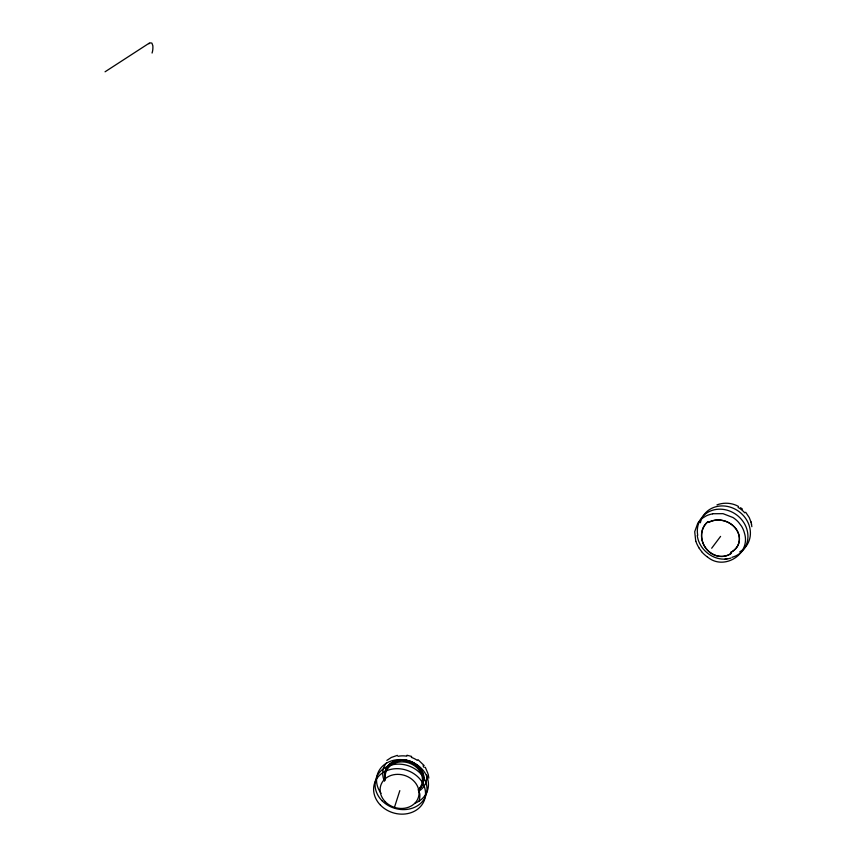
<?xml version="1.0" encoding="UTF-8"?>
<svg xmlns="http://www.w3.org/2000/svg" width="857" height="857" viewBox="0 0 857 857"><rect width="100%" height="100%" fill="white"/><g stroke="black" fill="none" stroke-linecap="round" stroke-linejoin="round"><path stroke-width="1.29" d="M413.438 763.416C402.029 755.285 381.344 763.694 384.986 779.152M384.654 774.278L384.997 779.516M398.034 760.855C413.481 756.078 432.11 776.121 419.191 789.329M423.562 778.949L423.133 782.452M152.075 53.038L152.535 51.27A37.215 16.069 57.5 0 0 152.857 45.785L151.893 43.086L149.696 42.85L105.057 71.795M419.03 801.166L419.491 799.388A37.215 16.069 57.5 0 0 419.812 793.903L418.848 791.215A22.389 19.004 17.8 0 0 426.732 774.889M394.563 807.005L399.823 790.636M711.674 548.234L720.576 536.396M419.255 789.126C440.616 762.976 381.247 745.097 385.082 778.863M386.828 760.405L391.317 757.459L397.38 755.36M716.955 504.891C723.919 502.223 731.996 502.77 738.498 506.455M730.892 558.078C715.852 562.91 699.055 550.73 697.244 535.421M148.743 43.653L149.493 43.514M712.574 513.739L723.029 513.664L732.981 517.532A25.196 23.975 25.6 0 1 738.616 522.374L741.53 526.209A25.078 24.007 24.7 0 1 744.412 532.947C751.31 554.19 723.533 571.415 707.143 556.654M725.108 559.107L726.897 558.925M406.968 755.242L411.671 756.452M740.544 507.708L742.43 509.112M417.948 759.634L424.161 765.558M701.647 551.597L698.776 547.719M745.665 512.24L749.264 517.574L751 522.095M419.052 767.947L420.112 769.254M425.318 767.283L427.997 773.678M695.745 541.228L694.716 531.694L697.834 523.124A25.549 21.671 18.7 0 1 702.204 518.324L705.954 516.021A25.549 21.596 16.6 0 1 712.606 513.857M751.439 523.959L751.846 526.669M750.914 521.742L751.535 524.355M428.243 774.578L428.843 778.092M700.351 522.77A26.299 23.418 37 0 1 738.959 511.533A26.299 23.418 37 0 1 739.773 551.844M708.032 521.667A19.647 17.729 59.1 0 0 705.814 548.18A19.647 17.729 59.1 0 0 731.364 553.236A19.657 17.729 57 0 1 705.718 548.052A19.657 17.729 57 0 1 708 521.634M708.621 522.438A19.647 16.797 19.5 0 1 735.938 528.833A19.657 16.851 20.4 0 1 730.775 552.39A19.647 16.797 19.5 0 0 735.938 528.833A19.657 16.851 20.4 0 0 708.568 522.363M697.737 535.379A26.321 23.428 37 0 1 716.441 509.39A26.321 23.428 37 0 1 746.715 528.758A26.321 23.428 37 0 1 732.007 557.318M707.089 556.729A25.078 19.99 42.8 0 1 701.572 551.651M698.905 547.666A25.196 19.925 42.5 0 1 695.852 541.217M738.07 507.419A22.389 19.936 37 0 1 744.765 512.84M381.065 793.325A26.321 22.346 17.8 0 1 388.489 762.087A26.321 22.346 17.8 0 1 424.793 772.586A26.321 22.346 17.8 0 1 415.109 803.17M385.222 780.331A19.732 16.754 17.8 0 1 408.628 761.391A19.732 16.754 17.8 0 1 418.452 790.133M385.211 778.852A19.732 16.754 17.8 0 1 408.918 760.748A19.732 16.754 17.8 0 1 419.18 788.997M384.536 781.209A22.389 19.004 17.8 0 1 386.571 762.773M397.969 756.303A22.389 19.004 17.8 0 1 406.882 756.195M411.339 757.352A22.389 19.004 17.8 0 1 417.284 760.363M423.015 765.837A22.389 19.004 17.8 0 1 424.086 767.443M385.254 778.488A18.918 16.069 17.8 0 1 409.207 763.094A18.918 16.069 17.8 0 1 418.12 789.875M385.168 801.627A19.732 16.754 17.8 0 0 418.13 798.124A19.732 16.754 17.8 0 0 395.431 774.471A19.732 16.754 17.8 0 0 385.168 801.627M381.954 800.642A26.321 22.346 17.8 0 0 425.833 795.66A26.321 22.346 17.8 0 0 395.313 764.305A26.321 22.346 17.8 0 0 381.954 800.642M380.497 805.184A26.321 22.346 17.8 0 0 424.376 800.202A26.321 22.346 17.8 0 0 393.856 768.847A26.321 22.346 17.8 0 0 380.497 805.184"/></g></svg>
